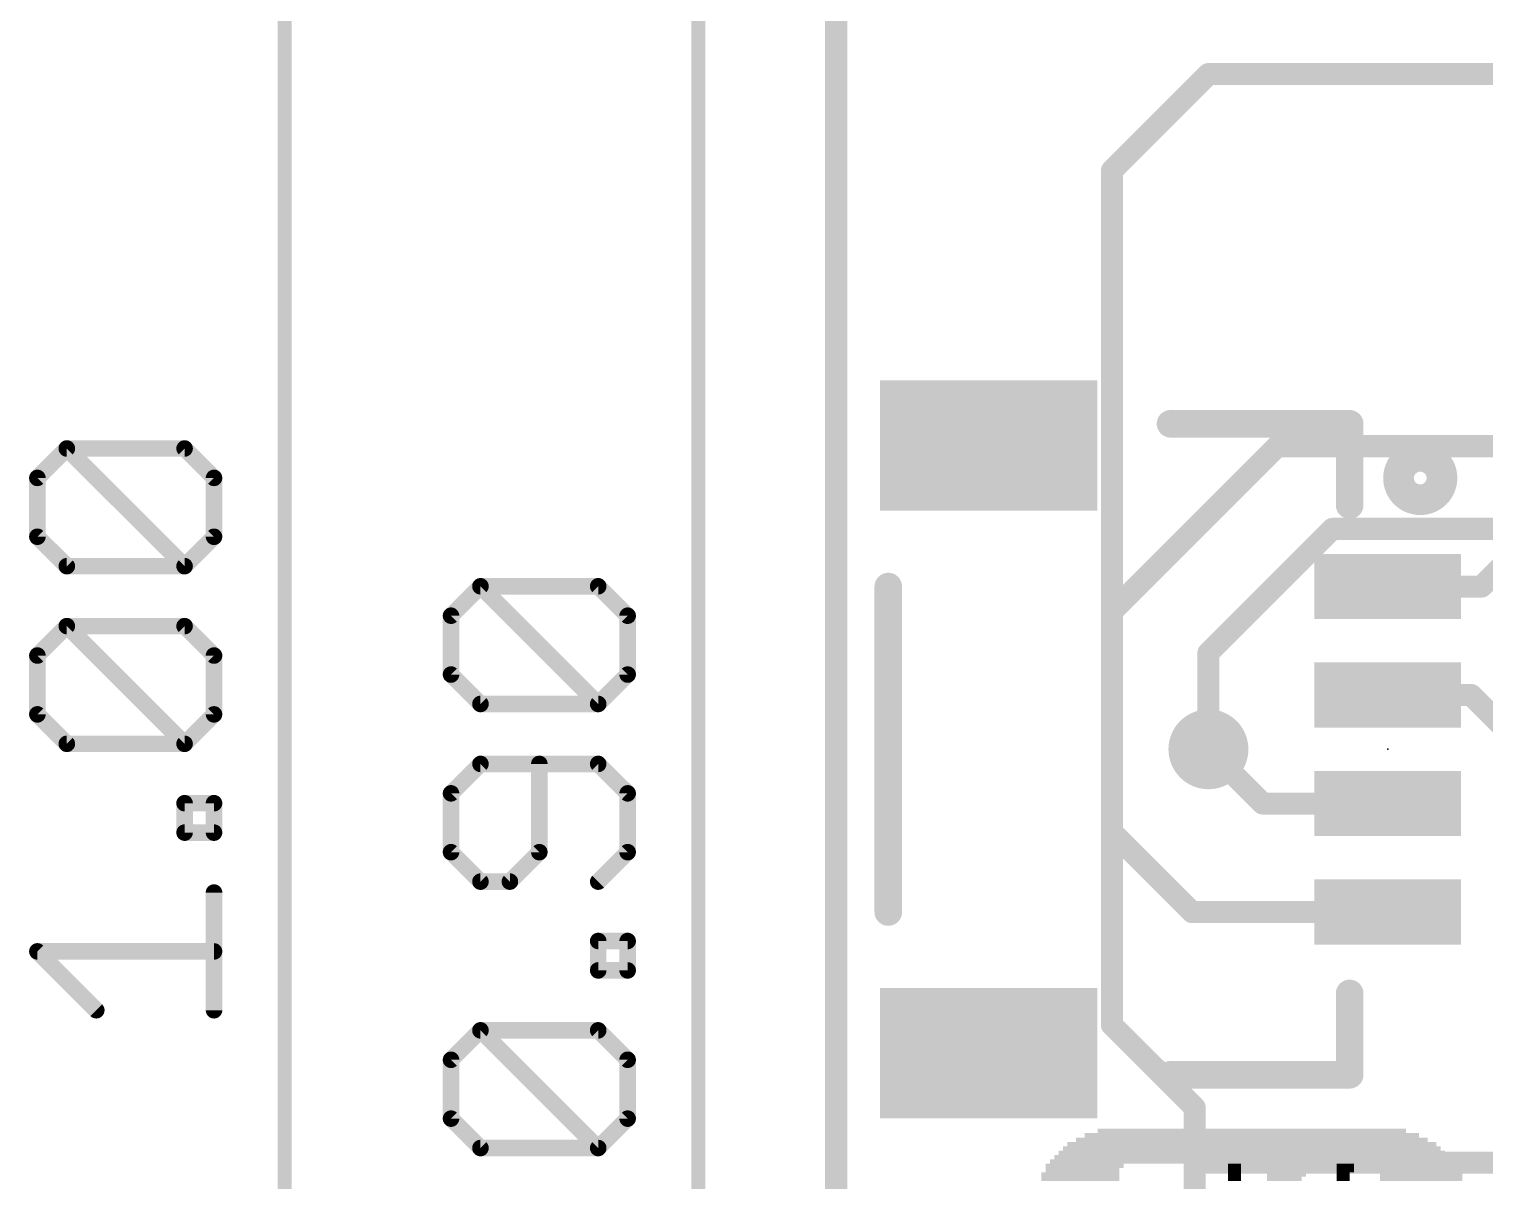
# Model space of a CAD drawing. Extents: x -41 to 66, y -21 to 32.
# Drawn here: x -7.43 to 5.98, y 8.72 to 19.34 of the extents above; entities that cross this region are included whole.
import ezdxf

# ---------------------------------------------------------------- set-up
doc = ezdxf.new("R2010")
doc.units = 0
for name, color, linetype in [('1', 12, 'CONTINUOUS'), ('16', 132, 'CONTINUOUS'), ('18', 110, 'CONTINUOUS'), ('20', 53, 'CONTINUOUS'), ('21', 41, 'CONTINUOUS'), ('22', 40, 'CONTINUOUS'), ('23', 53, 'CONTINUOUS'), ('47', 253, 'CONTINUOUS')]:
    doc.layers.add(name, color=color, linetype=linetype)

# ---------------------------------------------------------------- blocks, each defined once
blk = doc.blocks.new('RECT')
blk.add_solid([(-0.5, -0.5), (0.5, -0.5), (-0.5, 0.5), (0.5, 0.5)])
blk = doc.blocks.new('ROUNDV')
at = {"const_width": 0.5}
blk.add_lwpolyline([(0, -0.25, 1), (0, 0.25, 1), (0, -0.25)], format="xyb", dxfattribs=at)

msp = doc.modelspace()

# ---------------------------------------------------------------- linework, layer by layer
at = {"layer": '1', "const_width": 0.2032}
for points in [[(0, 0), (0, 25.4)], [(4.064, 15.494), (2.54, 13.97)], [(9.271, 15.494), (4.064, 15.494)], [(5.945, 14.2), (6.35, 14.605)], [(5.08, 14.2), (5.945, 14.2)], [(2.54, 13.97), (2.54, 11.938)], [(5.08, 13.2), (5.85, 13.2)], [(5.85, 13.2), (6.35, 12.7)], [(3.929, 12.2), (3.429, 12.7)], [(5.08, 12.2), (3.929, 12.2)], [(2.54, 11.938), (3.278, 11.2)], [(5.08, 11.2), (3.278, 11.2)]]:
    msp.add_lwpolyline(points, dxfattribs=at)
at = {"layer": '1', "const_width": 0.1016}
for points in [[(4.064, 15.5448, 1), (4.064, 15.4432)], [(4.0999, 15.4581, 1), (4.0281, 15.5299)], [(5.08, 14.2508, 1), (5.08, 14.1492)], [(5.9091, 14.2359, 1), (5.9809, 14.1641)], [(5.945, 14.1492, 1), (5.945, 14.2508)], [(2.5908, 13.97, 1), (2.4892, 13.97)], [(2.5041, 14.0059, 1), (2.5759, 13.9341)], [(5.08, 13.2508, 1), (5.08, 13.1492)], [(5.8859, 13.2359, 1), (5.8141, 13.1641)], [(5.85, 13.1492, 1), (5.85, 13.2508)], [(3.4649, 12.7359, 1), (3.3931, 12.6641)], [(3.929, 12.2508, 1), (3.929, 12.1492)], [(3.8931, 12.1641, 1), (3.9649, 12.2359)], [(5.08, 12.1492, 1), (5.08, 12.2508)], [(2.5759, 11.9739, 1), (2.5041, 11.9021)], [(2.4892, 11.938, 1), (2.5908, 11.938)], [(3.278, 11.2508, 1), (3.278, 11.1492)], [(3.2421, 11.1641, 1), (3.3139, 11.2359)], [(5.08, 11.1492, 1), (5.08, 11.2508)]]:
    msp.add_lwpolyline(points, format="xyb", dxfattribs=at)
at = {"layer": '16', "const_width": 0.2032}
for points in [[(0, 0), (0, 25.4)], [(3.429, 18.923), (2.54, 18.034)], [(12.319, 18.923), (3.429, 18.923)], [(2.54, 18.034), (2.54, 10.16)], [(4.572, 14.732), (3.429, 13.589)], [(10.16, 14.732), (4.572, 14.732)], [(3.429, 12.7), (3.429, 13.589)], [(3.302, 9.398), (2.54, 10.16)], [(3.302, 8.89), (3.302, 9.398)], [(3.302, 6.35), (3.302, 8.89)], [(6.35, 8.89), (3.302, 8.89)]]:
    msp.add_lwpolyline(points, dxfattribs=at)
at = {"layer": '16', "const_width": 0.1016}
for points in [[(3.429, 18.9738, 1), (3.429, 18.8722)], [(3.4649, 18.8871, 1), (3.3931, 18.9589)], [(2.5908, 18.034, 1), (2.4892, 18.034)], [(2.5041, 18.0699, 1), (2.5759, 17.9981)], [(4.572, 14.7828, 1), (4.572, 14.6812)], [(4.6079, 14.6961, 1), (4.5361, 14.7679)], [(3.4798, 13.589, 1), (3.3782, 13.589)], [(3.3931, 13.6249, 1), (3.4649, 13.5531)], [(3.3782, 12.7, 1), (3.4798, 12.7)], [(2.5759, 10.1959, 1), (2.5041, 10.1241)], [(2.4892, 10.16, 1), (2.5908, 10.16)], [(3.3528, 9.398, 1), (3.2512, 9.398)], [(3.2661, 9.3621, 1), (3.3379, 9.4339)], [(3.3528, 8.89, 1), (3.2512, 8.89)], [(3.302, 8.9408, 1), (3.302, 8.8392)], [(3.2512, 8.89, 1), (3.3528, 8.89)]]:
    msp.add_lwpolyline(points, format="xyb", dxfattribs=at)
at = {"layer": '20', "const_width": 0.2032}
msp.add_lwpolyline([(0, 0), (0, 25.4)], dxfattribs=at)
at = {"layer": '21', "const_width": 0.254}
for points in [[(3.08, 15.7), (4.73, 15.7)], [(4.73, 15.7), (4.73, 14.95)], [(0.48, 14.2), (0.48, 11.2)], [(4.73, 10.45), (4.73, 9.7)], [(4.73, 9.7), (3.08, 9.7)]]:
    msp.add_lwpolyline(points, dxfattribs=at)
at = {"layer": '21'}
for points, const_width in [([(3.08, 15.7635, 1), (3.08, 15.6365)], 0.127), ([(4.7935, 15.7, 1), (4.6665, 15.7)], 0.127), ([(4.73, 15.6365, 1), (4.73, 15.7635)], 0.127), ([(5.38, 15.0586, 1), (5.38, 15.3414, 1), (5.38, 15.0586)], 0.4), ([(4.6665, 14.95, 1), (4.7935, 14.95)], 0.127), ([(0.5435, 14.2, 1), (0.4165, 14.2)], 0.127), ([(0.4165, 11.2, 1), (0.5435, 11.2)], 0.127), ([(4.7935, 10.45, 1), (4.6665, 10.45)], 0.127), ([(3.08, 9.7635, 1), (3.08, 9.6365)], 0.127), ([(4.73, 9.6365, 1), (4.73, 9.7635)], 0.127), ([(4.6665, 9.7, 1), (4.7935, 9.7)], 0.127)]:
    msp.add_lwpolyline(points, format="xyb", dxfattribs=dict(at, const_width=const_width))
at = {"layer": '23'}
msp.add_point((5.08, 12.7), dxfattribs=at)
at = {"layer": '47'}
for points, const_width in [([(-5.08, 0.065), (-5.08, 25.335)], 0.13), ([(-1.27, 22.795), (-1.27, 0.065)], 0.13), ([(-7.3577, 15.2012), (-7.0865, 15.4724)], 0.1524), ([(-7.0865, 15.4724), (-6.0019, 15.4724)], 0.1524), ([(-6.0019, 14.3877), (-7.0865, 15.4724)], 0.1524), ([(-6.0019, 15.4724), (-5.7307, 15.2012)], 0.1524), ([(-7.3577, 14.6589), (-7.3577, 15.2012)], 0.1524), ([(-5.7307, 15.2012), (-5.7307, 14.6589)], 0.1524), ([(-7.0865, 14.3877), (-7.3577, 14.6589)], 0.1524), ([(-5.7307, 14.6589), (-6.0019, 14.3877)], 0.1524), ([(-6.0019, 14.3877), (-7.0865, 14.3877)], 0.1524), ([(-3.5477, 13.9312), (-3.2765, 14.2024)], 0.1524), ([(-3.2765, 14.2024), (-2.1919, 14.2024)], 0.1524), ([(-2.1919, 13.1177), (-3.2765, 14.2024)], 0.1524), ([(-2.1919, 14.2024), (-1.9207, 13.9312)], 0.1524), ([(-3.5477, 13.3889), (-3.5477, 13.9312)], 0.1524), ([(-1.9207, 13.9312), (-1.9207, 13.3889)], 0.1524), ([(-7.3577, 13.564), (-7.0865, 13.8352)], 0.1524), ([(-7.0865, 13.8352), (-6.0019, 13.8352)], 0.1524), ([(-6.0019, 12.7505), (-7.0865, 13.8352)], 0.1524), ([(-6.0019, 13.8352), (-5.7307, 13.564)], 0.1524), ([(-7.3577, 13.0217), (-7.3577, 13.564)], 0.1524), ([(-5.7307, 13.564), (-5.7307, 13.0217)], 0.1524), ([(-3.2765, 13.1177), (-3.5477, 13.3889)], 0.1524), ([(-1.9207, 13.3889), (-2.1919, 13.1177)], 0.1524), ([(-2.1919, 13.1177), (-3.2765, 13.1177)], 0.1524), ([(-7.0865, 12.7505), (-7.3577, 13.0217)], 0.1524), ([(-5.7307, 13.0217), (-6.0019, 12.7505)], 0.1524), ([(-6.0019, 12.7505), (-7.0865, 12.7505)], 0.1524), ([(-3.2765, 12.5652), (-3.5477, 12.294)], 0.1524), ([(-2.1919, 12.5652), (-3.2765, 12.5652)], 0.1524), ([(-2.7342, 11.7517), (-2.7342, 12.5652)], 0.1524), ([(-1.9207, 12.294), (-2.1919, 12.5652)], 0.1524), ([(-3.5477, 12.294), (-3.5477, 11.7517)], 0.1524), ([(-1.9207, 11.7517), (-1.9207, 12.294)], 0.1524), ([(-6.0019, 11.932), (-6.0019, 12.2031)], 0.1524), ([(-6.0019, 12.2031), (-5.7307, 12.2031)], 0.1524), ([(-5.7307, 12.2031), (-5.7307, 11.932)], 0.1524), ([(-5.7307, 11.932), (-6.0019, 11.932)], 0.1524), ([(-3.5477, 11.7517), (-3.2765, 11.4805)], 0.1524), ([(-3.0054, 11.4805), (-2.7342, 11.7517)], 0.1524), ([(-2.1919, 11.4805), (-1.9207, 11.7517)], 0.1524), ([(-3.2765, 11.4805), (-3.0054, 11.4805)], 0.1524), ([(-5.7307, 10.2948), (-5.7307, 11.3795)], 0.1524), ([(-2.1919, 10.662), (-2.1919, 10.9331)], 0.1524), ([(-2.1919, 10.9331), (-1.9207, 10.9331)], 0.1524), ([(-1.9207, 10.9331), (-1.9207, 10.662)], 0.1524), ([(-6.8154, 10.2948), (-7.3577, 10.8371)], 0.1524), ([(-7.3577, 10.8371), (-5.7307, 10.8371)], 0.1524), ([(-1.9207, 10.662), (-2.1919, 10.662)], 0.1524), ([(-3.5477, 9.8383), (-3.2765, 10.1095)], 0.1524), ([(-3.2765, 10.1095), (-2.1919, 10.1095)], 0.1524), ([(-2.1919, 9.0248), (-3.2765, 10.1095)], 0.1524), ([(-2.1919, 10.1095), (-1.9207, 9.8383)], 0.1524), ([(-3.5477, 9.296), (-3.5477, 9.8383)], 0.1524), ([(-1.9207, 9.8383), (-1.9207, 9.296)], 0.1524), ([(-3.2765, 9.0248), (-3.5477, 9.296)], 0.1524), ([(-1.9207, 9.296), (-2.1919, 9.0248)], 0.1524), ([(-2.1919, 9.0248), (-3.2765, 9.0248)], 0.1524)]:
    msp.add_lwpolyline(points, dxfattribs=dict(at, const_width=const_width))
at = {"layer": '47', "const_width": 0.0762}
for points in [[(-7.0596, 15.4993, 1), (-7.1135, 15.4454)], [(-7.0865, 15.5105, 1), (-7.0865, 15.4343)], [(-7.0596, 15.4454, 1), (-7.1135, 15.4993)], [(-5.9749, 15.4993, 1), (-6.0288, 15.4454)], [(-6.0019, 15.4343, 1), (-6.0019, 15.5105)], [(-7.3196, 15.2012, 1), (-7.3958, 15.2012)], [(-7.3846, 15.2281, 1), (-7.3307, 15.1743)], [(-5.6926, 15.2012, 1), (-5.7688, 15.2012)], [(-5.7576, 15.1743, 1), (-5.7038, 15.2281)], [(-7.3307, 14.6858, 1), (-7.3846, 14.6319)], [(-7.3958, 14.6589, 1), (-7.3196, 14.6589)], [(-5.7688, 14.6589, 1), (-5.6926, 14.6589)], [(-5.7038, 14.6319, 1), (-5.7576, 14.6858)], [(-7.0865, 14.4258, 1), (-7.0865, 14.3496)], [(-7.1135, 14.3608, 1), (-7.0596, 14.4146)], [(-6.0288, 14.4146, 1), (-5.9749, 14.3608)], [(-6.0288, 14.3608, 1), (-5.9749, 14.4146)], [(-6.0019, 14.3496, 1), (-6.0019, 14.4258)], [(-3.2496, 14.2293, 1), (-3.3035, 14.1754)], [(-3.2765, 14.2405, 1), (-3.2765, 14.1643)], [(-3.2496, 14.1754, 1), (-3.3035, 14.2293)], [(-2.1649, 14.2293, 1), (-2.2188, 14.1754)], [(-2.1919, 14.1643, 1), (-2.1919, 14.2405)], [(-3.5096, 13.9312, 1), (-3.5858, 13.9312)], [(-3.5746, 13.9581, 1), (-3.5207, 13.9043)], [(-1.8826, 13.9312, 1), (-1.9588, 13.9312)], [(-1.9476, 13.9043, 1), (-1.8938, 13.9581)], [(-7.0865, 13.8733, 1), (-7.0865, 13.7971)], [(-7.0596, 13.8621, 1), (-7.1135, 13.8083)], [(-7.0596, 13.8083, 1), (-7.1135, 13.8621)], [(-5.9749, 13.8621, 1), (-6.0288, 13.8083)], [(-6.0019, 13.7971, 1), (-6.0019, 13.8733)], [(-7.3196, 13.564, 1), (-7.3958, 13.564)], [(-7.3846, 13.591, 1), (-7.3307, 13.5371)], [(-5.6926, 13.564, 1), (-5.7688, 13.564)], [(-5.7576, 13.5371, 1), (-5.7038, 13.591)], [(-3.5207, 13.4158, 1), (-3.5746, 13.3619)], [(-3.5858, 13.3889, 1), (-3.5096, 13.3889)], [(-1.9588, 13.3889, 1), (-1.8826, 13.3889)], [(-1.8938, 13.3619, 1), (-1.9476, 13.4158)], [(-3.2765, 13.1558, 1), (-3.2765, 13.0796)], [(-3.3035, 13.0908, 1), (-3.2496, 13.1446)], [(-2.2188, 13.1446, 1), (-2.1649, 13.0908)], [(-2.2188, 13.0908, 1), (-2.1649, 13.1446)], [(-2.1919, 13.0796, 1), (-2.1919, 13.1558)], [(-7.3958, 13.0217, 1), (-7.3196, 13.0217)], [(-7.3307, 13.0486, 1), (-7.3846, 12.9948)], [(-5.7688, 13.0217, 1), (-5.6926, 13.0217)], [(-5.7038, 12.9948, 1), (-5.7576, 13.0486)], [(-7.0865, 12.7886, 1), (-7.0865, 12.7124)], [(-7.1135, 12.7236, 1), (-7.0596, 12.7775)], [(-6.0288, 12.7775, 1), (-5.9749, 12.7236)], [(-6.0288, 12.7236, 1), (-5.9749, 12.7775)], [(-6.0019, 12.7124, 1), (-6.0019, 12.7886)], [(-3.2765, 12.6033, 1), (-3.2765, 12.5271)], [(-3.2496, 12.5383, 1), (-3.3035, 12.5921)], [(-2.6961, 12.5652, 1), (-2.7723, 12.5652)], [(-2.1649, 12.5921, 1), (-2.2188, 12.5383)], [(-2.1919, 12.5271, 1), (-2.1919, 12.6033)], [(-3.5096, 12.294, 1), (-3.5858, 12.294)], [(-3.5746, 12.321, 1), (-3.5207, 12.2671)], [(-1.8826, 12.294, 1), (-1.9588, 12.294)], [(-1.9476, 12.2671, 1), (-1.8938, 12.321)], [(-5.9638, 12.2031, 1), (-6.04, 12.2031)], [(-6.0019, 12.2412, 1), (-6.0019, 12.165)], [(-5.6926, 12.2031, 1), (-5.7688, 12.2031)], [(-5.7307, 12.165, 1), (-5.7307, 12.2412)], [(-6.0019, 11.9701, 1), (-6.0019, 11.8939)], [(-6.04, 11.932, 1), (-5.9638, 11.932)], [(-5.7688, 11.932, 1), (-5.6926, 11.932)], [(-5.7307, 11.8939, 1), (-5.7307, 11.9701)], [(-3.5207, 11.7786, 1), (-3.5746, 11.7248)], [(-2.7073, 11.7248, 1), (-2.7611, 11.7786)], [(-1.8938, 11.7248, 1), (-1.9476, 11.7786)], [(-3.5858, 11.7517, 1), (-3.5096, 11.7517)], [(-2.7723, 11.7517, 1), (-2.6961, 11.7517)], [(-1.9588, 11.7517, 1), (-1.8826, 11.7517)], [(-3.2765, 11.5186, 1), (-3.2765, 11.4424)], [(-3.3035, 11.4536, 1), (-3.2496, 11.5075)], [(-3.0323, 11.5075, 1), (-2.9784, 11.4536)], [(-3.0054, 11.4424, 1), (-3.0054, 11.5186)], [(-2.2188, 11.5075, 1), (-2.1649, 11.4536)], [(-5.6926, 11.3795, 1), (-5.7688, 11.3795)], [(-2.1538, 10.9331, 1), (-2.23, 10.9331)], [(-2.1919, 10.9712, 1), (-2.1919, 10.895)], [(-1.8826, 10.9331, 1), (-1.9588, 10.9331)], [(-1.9207, 10.895, 1), (-1.9207, 10.9712)], [(-7.3307, 10.8641, 1), (-7.3846, 10.8102)], [(-7.3577, 10.8752, 1), (-7.3577, 10.799)], [(-5.7307, 10.799, 1), (-5.7307, 10.8752)], [(-2.1919, 10.7001, 1), (-2.1919, 10.6239)], [(-1.9207, 10.6239, 1), (-1.9207, 10.7001)], [(-2.23, 10.662, 1), (-2.1538, 10.662)], [(-1.9588, 10.662, 1), (-1.8826, 10.662)], [(-6.8423, 10.2679, 1), (-6.7884, 10.3218)], [(-5.7688, 10.2948, 1), (-5.6926, 10.2948)], [(-3.2496, 10.1364, 1), (-3.3035, 10.0825)], [(-3.2765, 10.1476, 1), (-3.2765, 10.0714)], [(-3.2496, 10.0825, 1), (-3.3035, 10.1364)], [(-2.1649, 10.1364, 1), (-2.2188, 10.0825)], [(-2.1919, 10.0714, 1), (-2.1919, 10.1476)], [(-3.5096, 9.8383, 1), (-3.5858, 9.8383)], [(-3.5746, 9.8652, 1), (-3.5207, 9.8114)], [(-1.8826, 9.8383, 1), (-1.9588, 9.8383)], [(-1.9476, 9.8114, 1), (-1.8938, 9.8652)], [(-3.5207, 9.3229, 1), (-3.5746, 9.269)], [(-3.5858, 9.296, 1), (-3.5096, 9.296)], [(-1.9588, 9.296, 1), (-1.8826, 9.296)], [(-1.8938, 9.269, 1), (-1.9476, 9.3229)], [(-3.2765, 9.0629, 1), (-3.2765, 8.9867)], [(-3.3035, 8.9979, 1), (-3.2496, 9.0518)], [(-2.2188, 9.0518, 1), (-2.1649, 8.9979)], [(-2.2188, 8.9979, 1), (-2.1649, 9.0518)], [(-2.1919, 8.9867, 1), (-2.1919, 9.0629)]]:
    msp.add_lwpolyline(points, format="xyb", dxfattribs=at)

# ---------------------------------------------------------------- block references
at = {"layer": '1', "rotation": 270}
for p, xscale, yscale in [((1.405, 15.5), 1.2, 2), ((5.08, 14.2), 0.6, 1.35), ((5.08, 13.2), 0.6, 1.35), ((5.08, 12.2), 0.6, 1.35), ((5.08, 11.2), 0.6, 1.35), ((1.405, 9.9), 1.2, 2)]:
    msp.add_blockref('RECT', p, dxfattribs=dict(at, xscale=xscale, yscale=yscale))
at = {"layer": '18', "xscale": 0.7366, "yscale": 0.7366}
msp.add_blockref('ROUNDV', (3.429, 12.7), dxfattribs=at)
msp.add_blockref('ROUNDV', (3.429, 12.7), dxfattribs=at)
at = {"layer": '22', "yscale": 0.04, "rotation": 180}
for p, xscale in [((3.829, 9.102), 3.24), ((3.829, 9.142), 3.08), ((3.829, 9.182), 2.84), ((3.829, 8.982), 3.56), ((3.829, 9.022), 3.48), ((3.829, 9.062), 3.4), ((2.289, 8.862), 0.72), ((3.829, 8.902), 3.72), ((3.829, 8.942), 3.64), ((3.669, 8.862), 0.12), ((4.169, 8.862), 0.48), ((4.689, 8.862), 0.16), ((5.349, 8.862), 0.76), ((2.249, 8.782), 0.72), ((2.249, 8.742), 0.72), ((2.269, 8.822), 0.68), ((3.669, 8.822), 0.12), ((3.669, 8.782), 0.12), ((3.669, 8.742), 0.12), ((4.169, 8.822), 0.4), ((4.149, 8.782), 0.36), ((4.129, 8.742), 0.32), ((4.689, 8.822), 0.16), ((4.669, 8.782), 0.12), ((4.669, 8.742), 0.12), ((5.369, 8.822), 0.72), ((5.389, 8.782), 0.76), ((5.389, 8.742), 0.76)]:
    msp.add_blockref('RECT', p, dxfattribs=dict(at, xscale=xscale))

doc.saveas('drawing.dxf')
